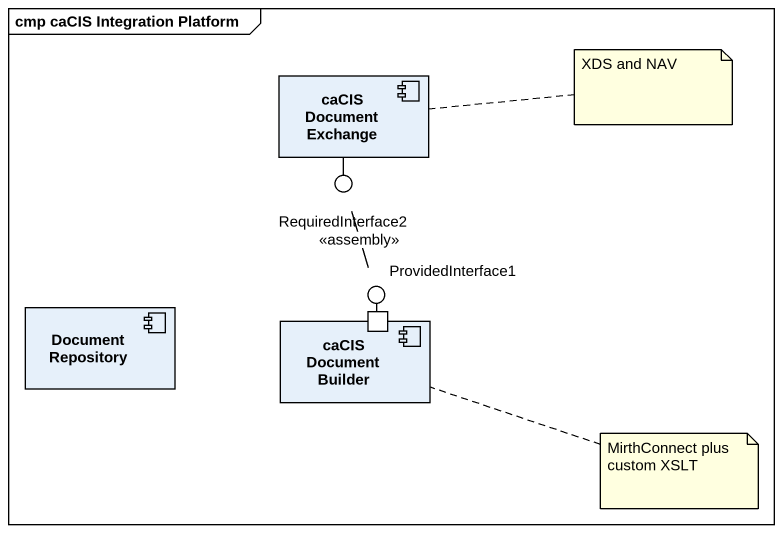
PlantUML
@startuml
mainframe cmp caCIS Integration Platform
component "caCIS Document Exchange" as caCIS_Document_Exchange
() RequiredInterface2
component "Document Repository" as Document_Repository
() ProvidedInterface1
component "caCIS Document Builder" as caCIS_Document_Builder {
  port " " as port1
}
caCIS_Document_Exchange -- RequiredInterface2
caCIS_Document_Builder -up- ProvidedInterface1
RequiredInterface2 -- ProvidedInterface1 : <<assembly>>
note right of caCIS_Document_Exchange : XDS and NAV
note right of caCIS_Document_Builder : MirthConnect plus custom XSLT
@enduml
